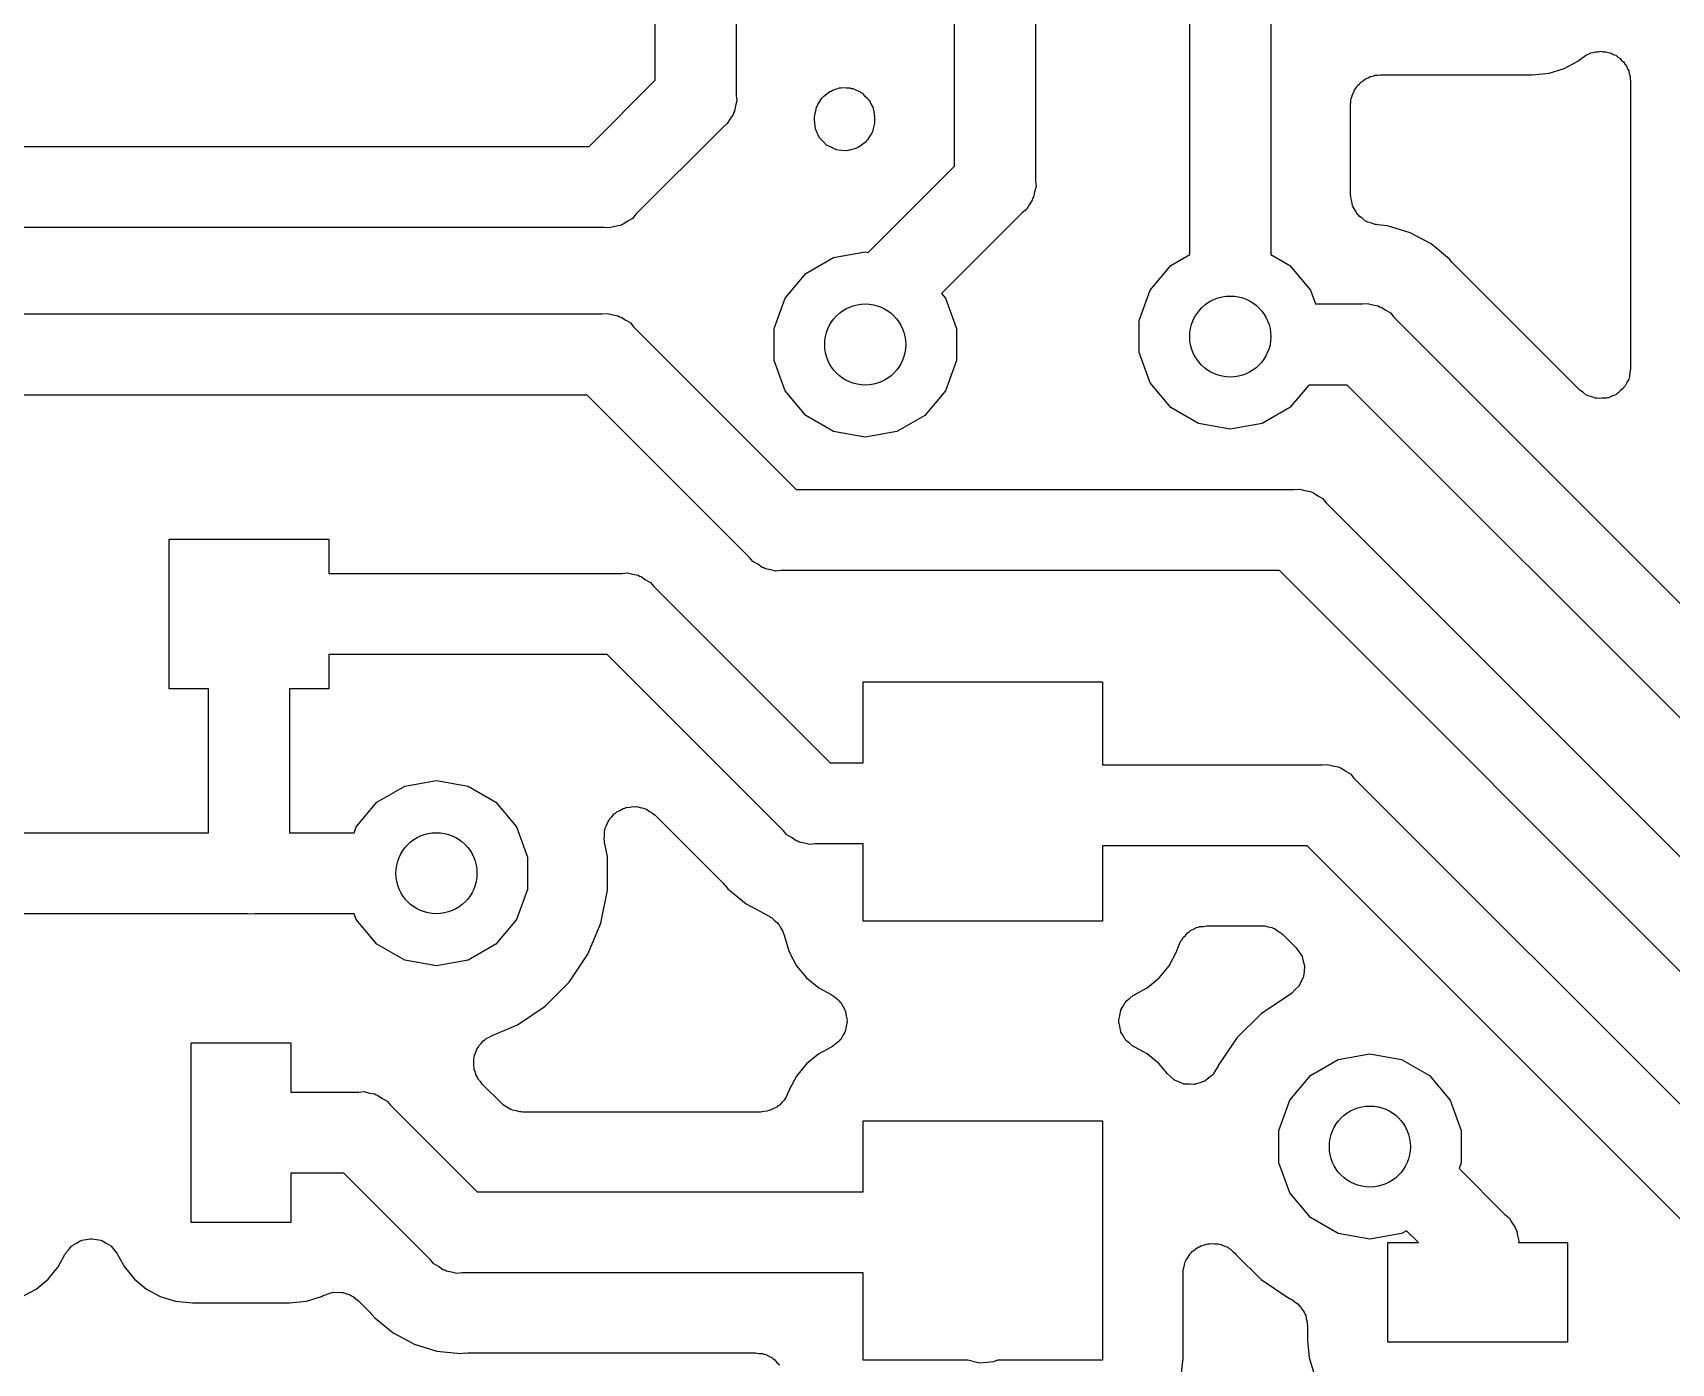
# Model space of a CAD drawing. Extents: x 91 to 190.2, y -113.9 to -59.9.
# Drawn here: x 148.72 to 156.93, y -92.38 to -85.71 of the extents above; entities that cross this region are included whole.
import ezdxf

# ---------------------------------------------------------------- set-up
doc = ezdxf.new("R2010")
doc.units = 0
doc.header["$MEASUREMENT"] = 0
doc.layers.add('BLACK', color=7, linetype='CONTINUOUS')

msp = doc.modelspace()

# ---------------------------------------------------------------- linework, layer by layer
at = {"layer": 'BLACK', "linetype": 'CONTINUOUS'}
for p, q in [((154.517, -86.8194), (154.517, -85.0267)), ((154.923, -85.3632), (154.923, -86.8194)), ((151.837, -85.9458), (151.837, -85.59)), ((152.243, -85.59), (152.243, -86.0211)), ((153.337, -86.3758), (153.337, -85.59)), ((153.743, -85.59), (153.743, -86.4511)), ((156.463, -85.8492), (156.482, -85.8341)), ((156.482, -85.8341), (156.492, -85.8281)), ((156.492, -85.8281), (156.502, -85.8202)), ((156.502, -85.8202), (156.515, -85.8154)), ((156.515, -85.8154), (156.527, -85.8086)), ((156.527, -85.8086), (156.539, -85.8066)), ((156.539, -85.8066), (156.551, -85.8024)), ((156.551, -85.8024), (156.565, -85.8024)), ((156.565, -85.8024), (156.578, -85.8001)), ((156.578, -85.8001), (156.591, -85.8024)), ((156.591, -85.8024), (156.603, -85.8024)), ((156.603, -85.8024), (156.616, -85.8071)), ((156.616, -85.8071), (156.63, -85.8097)), ((156.63, -85.8097), (156.64, -85.816)), ((156.64, -85.816), (156.652, -85.8202)), ((156.652, -85.8202), (156.662, -85.8292)), ((156.662, -85.8292), (156.674, -85.8363)), ((156.674, -85.8363), (156.682, -85.8458)), ((155.46, -85.9199), (155.473, -85.9177)), ((155.473, -85.9177), (156.233, -85.9177)), ((156.233, -85.9177), (156.318, -85.9092)), ((156.318, -85.9092), (156.394, -85.8863)), ((156.394, -85.8863), (156.463, -85.8492)), ((156.682, -85.8458), (156.692, -85.8537)), ((156.692, -85.8537), (156.699, -85.8658)), ((156.699, -85.8658), (156.708, -85.8765)), ((156.708, -85.8765), (156.712, -85.8881)), ((156.712, -85.8881), (156.718, -85.8988)), ((156.718, -85.8988), (156.72, -85.9125)), ((156.72, -85.9125), (156.725, -85.9257)), ((151.506, -86.2768), (151.837, -85.9458)), ((152.712, -86.0021), (152.719, -85.9995)), ((152.719, -85.9995), (152.725, -85.9953)), ((152.725, -85.9953), (152.743, -85.9907)), ((152.743, -85.9907), (152.761, -85.9842)), ((152.761, -85.9842), (152.768, -85.9842)), ((152.768, -85.9842), (152.775, -85.9824)), ((152.775, -85.9824), (152.794, -85.9842)), ((152.794, -85.9842), (152.813, -85.9842)), ((152.813, -85.9842), (152.82, -85.9868)), ((152.82, -85.9868), (152.827, -85.9875)), ((152.827, -85.9875), (152.844, -85.9956)), ((152.844, -85.9956), (152.862, -86.0021)), ((155.339, -86.005), (155.343, -85.9927)), ((155.343, -85.9927), (155.352, -85.9826)), ((155.352, -85.9826), (155.358, -85.9712)), ((155.358, -85.9712), (155.368, -85.9628)), ((155.368, -85.9628), (155.377, -85.9528)), ((155.377, -85.9528), (155.388, -85.9462)), ((155.388, -85.9462), (155.398, -85.9378)), ((155.398, -85.9378), (155.411, -85.9333)), ((155.411, -85.9333), (155.422, -85.9267)), ((155.422, -85.9267), (155.435, -85.9244)), ((155.435, -85.9244), (155.447, -85.9199)), ((155.447, -85.9199), (155.46, -85.9199)), ((156.725, -85.9257), (156.725, -85.938)), ((156.725, -85.938), (156.727, -85.9501)), ((156.727, -85.9501), (156.727, -87.3916)), ((152.239, -86.074), (152.234, -86.1006)), ((152.246, -86.048), (152.239, -86.074)), ((152.243, -86.0211), (152.246, -86.048)), ((152.643, -86.0992), (152.646, -86.0807)), ((152.646, -86.0807), (152.65, -86.0742)), ((152.65, -86.0742), (152.652, -86.0671)), ((152.652, -86.0671), (152.662, -86.0518)), ((152.662, -86.0518), (152.672, -86.0356)), ((152.672, -86.0356), (152.678, -86.0308)), ((152.678, -86.0308), (152.682, -86.0248)), ((152.682, -86.0248), (152.697, -86.0141)), ((152.697, -86.0141), (152.712, -86.0021)), ((152.862, -86.0021), (152.867, -86.0068)), ((152.867, -86.0068), (152.874, -86.01)), ((152.874, -86.01), (152.887, -86.0235)), ((152.887, -86.0235), (152.902, -86.0356)), ((152.902, -86.0356), (152.905, -86.042)), ((152.905, -86.042), (152.911, -86.0473)), ((152.911, -86.0473), (152.918, -86.0644)), ((152.918, -86.0644), (152.928, -86.0807)), ((152.928, -86.0807), (152.929, -86.088)), ((155.323, -86.0677), (155.325, -86.0547)), ((155.323, -86.5214), (155.323, -86.0677)), ((155.325, -86.0416), (155.33, -86.0293)), ((155.325, -86.0547), (155.325, -86.0416)), ((155.33, -86.0293), (155.332, -86.0164)), ((155.332, -86.0164), (155.339, -86.005)), ((152.198, -86.1626), (152.177, -86.1799)), ((152.212, -86.1393), (152.198, -86.1626)), ((152.227, -86.1172), (152.212, -86.1393)), ((152.229, -86.1084), (152.227, -86.1172)), ((152.234, -86.1006), (152.229, -86.1084)), ((152.636, -86.1351), (152.638, -86.1173)), ((152.636, -86.1359), (152.636, -86.1351)), ((152.636, -86.1367), (152.636, -86.1359)), ((152.638, -86.1618), (152.636, -86.1367)), ((152.638, -86.1173), (152.643, -86.0992)), ((152.64, -86.187), (152.638, -86.1618)), ((152.929, -86.088), (152.932, -86.0947)), ((152.936, -86.1611), (152.931, -86.18)), ((152.932, -86.0947), (152.934, -86.1135)), ((152.934, -86.1135), (152.937, -86.132)), ((152.937, -86.148), (152.936, -86.1545)), ((152.936, -86.1545), (152.936, -86.1611)), ((152.937, -86.132), (152.937, -86.148)), ((152.177, -86.1799), (151.74, -86.6174)), ((152.64, -86.1878), (152.64, -86.187)), ((152.64, -86.1886), (152.64, -86.1878)), ((152.651, -86.2115), (152.64, -86.1886)), ((152.661, -86.2345), (152.651, -86.2115)), ((152.662, -86.2351), (152.661, -86.2345)), ((152.662, -86.2358), (152.662, -86.2351)), ((152.68, -86.2537), (152.662, -86.2358)), ((152.902, -86.2444), (152.897, -86.2487)), ((152.912, -86.2275), (152.902, -86.2444)), ((152.923, -86.2114), (152.912, -86.2275)), ((152.924, -86.205), (152.923, -86.2114)), ((152.928, -86.1993), (152.924, -86.205)), ((152.931, -86.18), (152.928, -86.1993)), ((146.759, -86.2768), (151.506, -86.2768)), ((152.698, -86.2717), (152.68, -86.2537)), ((152.698, -86.2721), (152.698, -86.2717)), ((152.699, -86.2726), (152.698, -86.2721)), ((152.722, -86.2833), (152.699, -86.2726)), ((152.745, -86.2942), (152.722, -86.2833)), ((152.745, -86.2943), (152.745, -86.2942)), ((152.746, -86.2947), (152.745, -86.2943)), ((152.771, -86.2969), (152.746, -86.2947)), ((152.796, -86.2993), (152.771, -86.2969)), ((152.797, -86.2991), (152.796, -86.2993)), ((152.798, -86.2992), (152.797, -86.2991)), ((152.811, -86.2957), (152.798, -86.2992)), ((152.813, -86.2957), (152.811, -86.2957)), ((152.818, -86.2939), (152.813, -86.2957)), ((152.822, -86.2927), (152.818, -86.2939)), ((152.847, -86.2864), (152.822, -86.2927)), ((152.848, -86.2859), (152.847, -86.2864)), ((152.857, -86.2796), (152.848, -86.2857)), ((152.848, -86.2857), (152.848, -86.2859)), ((152.862, -86.2779), (152.857, -86.2796)), ((152.873, -86.2688), (152.862, -86.2779)), ((152.89, -86.257), (152.873, -86.2688)), ((152.891, -86.2558), (152.89, -86.2563)), ((152.89, -86.2563), (152.89, -86.257)), ((152.893, -86.2541), (152.891, -86.2558)), ((152.897, -86.2487), (152.893, -86.2541)), ((152.904, -86.8083), (153.337, -86.3758)), ((153.746, -86.478), (153.739, -86.504)), ((153.743, -86.4511), (153.746, -86.478)), ((153.712, -86.5693), (153.698, -86.5926)), ((153.727, -86.5472), (153.712, -86.5693)), ((153.729, -86.5384), (153.727, -86.5472)), ((153.734, -86.5306), (153.729, -86.5384)), ((153.739, -86.504), (153.734, -86.5306)), ((155.324, -86.527), (155.323, -86.5214)), ((155.324, -86.5328), (155.324, -86.527)), ((155.329, -86.5526), (155.324, -86.5328)), ((155.332, -86.5727), (155.329, -86.5526)), ((155.335, -86.5777), (155.332, -86.5727)), ((151.699, -86.6515), (151.677, -86.667)), ((151.723, -86.6381), (151.699, -86.6515)), ((151.74, -86.6174), (151.723, -86.6381)), ((153.677, -86.61), (153.273, -87.0147)), ((153.698, -86.5926), (153.677, -86.61)), ((155.337, -86.5833), (155.335, -86.5777)), ((155.348, -86.6001), (155.337, -86.5833)), ((155.358, -86.6178), (155.348, -86.6001)), ((155.363, -86.6215), (155.358, -86.6178)), ((155.366, -86.6263), (155.363, -86.6215)), ((155.383, -86.6381), (155.366, -86.6263)), ((155.398, -86.6513), (155.383, -86.6381)), ((155.404, -86.6532), (155.398, -86.6513)), ((155.408, -86.6566), (155.404, -86.6532)), ((155.428, -86.6621), (155.408, -86.6566)), ((151.581, -86.6832), (146.834, -86.6832)), ((151.608, -86.6855), (151.581, -86.6832)), ((151.634, -86.6786), (151.608, -86.6855)), ((151.661, -86.6739), (151.634, -86.6786)), ((151.668, -86.6694), (151.661, -86.6739)), ((151.677, -86.667), (151.668, -86.6694)), ((155.447, -86.6691), (155.428, -86.6621)), ((155.453, -86.6691), (155.447, -86.6691)), ((155.458, -86.6706), (155.453, -86.6691)), ((155.508, -86.6755), (155.458, -86.6706)), ((155.622, -86.71), (155.508, -86.6755)), ((155.727, -86.766), (155.622, -86.71)), ((152.731, -86.8337), (152.89, -86.8057)), ((152.89, -86.8057), (152.904, -86.8083)), ((154.422, -86.8744), (154.517, -86.8194)), ((154.923, -86.8194), (155.018, -86.8744)), ((155.819, -86.8414), (155.727, -86.766)), ((152.592, -86.9144), (152.731, -86.8337)), ((154.318, -86.9979), (154.422, -86.8744)), ((155.018, -86.8744), (155.122, -86.9979)), ((155.833, -86.8587), (155.819, -86.8414)), ((155.838, -86.8636), (155.833, -86.8587)), ((155.843, -86.8696), (155.838, -86.8636)), ((156.471, -87.4977), (155.843, -86.8696)), ((152.488, -87.0379), (152.592, -86.9144)), ((152.433, -87.1894), (152.488, -87.0379)), ((153.273, -87.0147), (153.292, -87.0379)), ((153.292, -87.0379), (153.347, -87.1894)), ((154.263, -87.1494), (154.318, -86.9979)), ((155.122, -86.9979), (155.147, -87.0668)), ((155.147, -87.0668), (155.381, -87.0668)), ((155.381, -87.0668), (155.408, -87.0645)), ((155.408, -87.0645), (155.434, -87.0714)), ((147.079, -87.1168), (151.571, -87.1168)), ((151.571, -87.1168), (151.598, -87.1145)), ((151.598, -87.1145), (151.624, -87.1214)), ((151.624, -87.1214), (151.651, -87.1261)), ((151.651, -87.1261), (151.658, -87.1306)), ((151.658, -87.1306), (151.667, -87.133)), ((151.667, -87.133), (151.689, -87.1485)), ((151.689, -87.1485), (151.713, -87.1619)), ((154.263, -87.3106), (154.263, -87.1494)), ((155.434, -87.0714), (155.461, -87.0761)), ((155.461, -87.0761), (155.468, -87.0806)), ((155.468, -87.0806), (155.477, -87.083)), ((155.477, -87.083), (155.499, -87.0985)), ((155.499, -87.0985), (155.523, -87.1119)), ((155.523, -87.1119), (155.54, -87.1326)), ((155.54, -87.1326), (159.639, -91.2318)), ((151.713, -87.1619), (151.73, -87.1826)), ((151.73, -87.1826), (152.544, -87.9968)), ((152.433, -87.3506), (152.433, -87.1894)), ((153.347, -87.1894), (153.347, -87.3506)), ((154.318, -87.4621), (154.263, -87.3106)), ((152.488, -87.5021), (152.433, -87.3506)), ((153.347, -87.3506), (153.292, -87.5021)), ((156.727, -87.3916), (156.723, -87.4109)), ((154.422, -87.5856), (154.318, -87.4621)), ((155.113, -87.4732), (155.018, -87.5856)), ((155.306, -87.4732), (155.113, -87.4732)), ((159.405, -91.5724), (155.306, -87.4732)), ((156.7, -87.4777), (156.695, -87.4823)), ((156.708, -87.4599), (156.7, -87.4777)), ((156.718, -87.4429), (156.708, -87.4599)), ((156.719, -87.4364), (156.718, -87.4429)), ((156.722, -87.4304), (156.719, -87.4364)), ((156.723, -87.4109), (156.722, -87.4304)), ((151.496, -87.5232), (147.154, -87.5232)), ((152.31, -88.3374), (151.496, -87.5232)), ((152.592, -87.6256), (152.488, -87.5021)), ((153.292, -87.5021), (153.188, -87.6256)), ((156.487, -87.5089), (156.471, -87.4977)), ((156.502, -87.5215), (156.487, -87.5089)), ((156.508, -87.5238), (156.502, -87.5215)), ((156.513, -87.5276), (156.508, -87.5238)), ((156.532, -87.5326), (156.513, -87.5276)), ((156.551, -87.5393), (156.532, -87.5326)), ((156.557, -87.5393), (156.551, -87.5393)), ((156.564, -87.541), (156.557, -87.5393)), ((156.583, -87.5393), (156.564, -87.541)), ((156.603, -87.5393), (156.583, -87.5393)), ((156.609, -87.5371), (156.603, -87.5393)), ((156.616, -87.5365), (156.609, -87.5371)), ((156.633, -87.5282), (156.616, -87.5365)), ((156.652, -87.5215), (156.633, -87.5282)), ((156.657, -87.5173), (156.652, -87.5215)), ((156.663, -87.5145), (156.657, -87.5173)), ((156.677, -87.5006), (156.663, -87.5145)), ((156.692, -87.488), (156.677, -87.5006)), ((156.695, -87.4823), (156.692, -87.488)), ((152.731, -87.7063), (152.592, -87.6256)), ((153.188, -87.6256), (153.049, -87.7063)), ((154.561, -87.6663), (154.422, -87.5856)), ((155.018, -87.5856), (154.879, -87.6663)), ((152.89, -87.7343), (152.731, -87.7063)), ((153.049, -87.7063), (152.89, -87.7343)), ((154.72, -87.6943), (154.561, -87.6663)), ((154.879, -87.6663), (154.72, -87.6943)), ((152.544, -87.9968), (155.041, -87.9968)), ((155.041, -87.9968), (155.068, -87.9945)), ((155.068, -87.9945), (155.094, -88.0014)), ((155.094, -88.0014), (155.121, -88.0061)), ((155.121, -88.0061), (155.128, -88.0106)), ((155.128, -88.0106), (155.137, -88.013)), ((155.137, -88.013), (155.159, -88.0285)), ((155.159, -88.0285), (155.183, -88.0419)), ((155.183, -88.0419), (155.2, -88.0626)), ((155.2, -88.0626), (159.285, -92.1474)), ((149.4, -88.995), (149.4, -88.245)), ((149.4, -88.245), (150.2, -88.245)), ((150.2, -88.245), (150.2, -88.4168)), ((152.327, -88.3581), (152.31, -88.3374)), ((152.351, -88.3715), (152.327, -88.3581)), ((152.373, -88.387), (152.351, -88.3715)), ((150.2, -88.4168), (151.671, -88.4168)), ((151.671, -88.4168), (151.698, -88.4145)), ((151.698, -88.4145), (151.724, -88.4214)), ((151.724, -88.4214), (151.751, -88.4261)), ((151.751, -88.4261), (151.758, -88.4306)), ((151.758, -88.4306), (151.767, -88.433)), ((151.767, -88.433), (151.789, -88.4485)), ((151.789, -88.4485), (151.813, -88.4619)), ((151.813, -88.4619), (151.83, -88.4826)), ((152.382, -88.3894), (152.373, -88.387)), ((152.389, -88.3939), (152.382, -88.3894)), ((152.416, -88.3986), (152.389, -88.3939)), ((152.442, -88.4055), (152.416, -88.3986)), ((152.469, -88.4032), (152.442, -88.4055)), ((154.966, -88.4032), (152.469, -88.4032)), ((159.051, -92.488), (154.966, -88.4032)), ((151.83, -88.4826), (152.714, -89.3668)), ((151.596, -88.8232), (150.2, -88.8232)), ((150.2, -88.8232), (150.2, -88.995)), ((152.48, -89.7074), (151.596, -88.8232)), ((149.597, -88.995), (149.4, -88.995)), ((149.597, -89.7168), (149.597, -88.995)), ((150.2, -88.995), (150.003, -88.995)), ((150.003, -88.995), (150.003, -89.7168)), ((152.88, -89.3668), (152.88, -88.96)), ((152.88, -88.96), (154.08, -88.96)), ((154.08, -88.96), (154.08, -89.3768)), ((152.714, -89.3668), (152.88, -89.3668)), ((154.08, -89.3768), (155.181, -89.3768)), ((155.181, -89.3768), (155.208, -89.3745)), ((155.208, -89.3745), (155.234, -89.3814)), ((155.234, -89.3814), (155.261, -89.3861)), ((155.261, -89.3861), (155.268, -89.3906)), ((155.268, -89.3906), (155.277, -89.393)), ((155.277, -89.393), (155.299, -89.4085)), ((155.299, -89.4085), (155.323, -89.4219)), ((155.323, -89.4219), (155.34, -89.4426)), ((155.34, -89.4426), (157.607, -91.71)), ((150.442, -89.5644), (150.581, -89.4837)), ((150.581, -89.4837), (150.74, -89.4557)), ((150.74, -89.4557), (150.899, -89.4837)), ((150.899, -89.4837), (151.038, -89.5644)), ((150.338, -89.6879), (150.442, -89.5644)), ((151.038, -89.5644), (151.142, -89.6879)), ((151.638, -89.6183), (151.644, -89.6125)), ((151.644, -89.6125), (151.66, -89.6049)), ((151.66, -89.6049), (151.676, -89.5956)), ((151.676, -89.5956), (151.684, -89.594)), ((151.684, -89.594), (151.691, -89.5905)), ((151.691, -89.5905), (151.709, -89.5889)), ((151.709, -89.5889), (151.727, -89.5854)), ((151.727, -89.5854), (151.735, -89.5867)), ((151.735, -89.5867), (151.743, -89.586)), ((151.743, -89.586), (151.761, -89.5906)), ((151.761, -89.5906), (151.778, -89.5934)), ((151.778, -89.5934), (151.786, -89.5973)), ((151.786, -89.5973), (151.794, -89.5995)), ((151.794, -89.5995), (151.808, -89.6098)), ((151.808, -89.6098), (151.824, -89.6184)), ((150.327, -89.7168), (150.338, -89.6879)), ((151.142, -89.6879), (151.197, -89.8394)), ((151.585, -89.6966), (151.593, -89.6803)), ((151.585, -89.7048), (151.585, -89.6966)), ((151.593, -89.6803), (151.599, -89.6632)), ((151.599, -89.6632), (151.604, -89.6568)), ((151.604, -89.6568), (151.607, -89.6494)), ((151.607, -89.6494), (151.62, -89.6366)), ((151.62, -89.6366), (151.631, -89.6226)), ((151.631, -89.6226), (151.638, -89.6183)), ((151.824, -89.6184), (151.83, -89.6246)), ((151.83, -89.6246), (151.836, -89.6293)), ((151.836, -89.6293), (152.177, -89.9704)), ((147.199, -89.7168), (149.597, -89.7168)), ((150.003, -89.7168), (150.327, -89.7168)), ((151.581, -89.7485), (151.582, -89.7306)), ((151.583, -89.7564), (151.581, -89.7485)), ((151.582, -89.7126), (151.585, -89.7048)), ((151.582, -89.7306), (151.582, -89.7126)), ((151.583, -89.7647), (151.583, -89.7564)), ((151.597, -89.8356), (151.583, -89.7647)), ((152.497, -89.7281), (152.48, -89.7074)), ((152.521, -89.7415), (152.497, -89.7281)), ((152.543, -89.757), (152.521, -89.7415)), ((152.552, -89.7594), (152.543, -89.757)), ((152.559, -89.7639), (152.552, -89.7594)), ((152.586, -89.7686), (152.559, -89.7639)), ((152.612, -89.7755), (152.586, -89.7686)), ((152.639, -89.7732), (152.612, -89.7755)), ((152.88, -89.7732), (152.639, -89.7732)), ((152.88, -90.16), (152.88, -89.7732)), ((151.197, -89.8394), (151.197, -90.0006)), ((151.597, -90.0044), (151.597, -89.8356)), ((155.106, -89.7832), (154.08, -89.7832)), ((154.08, -89.7832), (154.08, -90.16)), ((157.267, -91.9442), (155.106, -89.7832)), ((151.197, -90.0006), (151.142, -90.1521)), ((151.564, -90.17), (151.597, -90.0044)), ((152.177, -89.9704), (152.182, -89.9764)), ((152.182, -89.9764), (152.187, -89.9813)), ((152.187, -89.9813), (152.201, -89.9986)), ((152.201, -89.9986), (152.293, -90.074)), ((152.293, -90.074), (152.408, -90.1353)), ((149.793, -90.1232), (147.274, -90.1232)), ((149.802, -90.1255), (149.793, -90.1232)), ((149.829, -90.1232), (149.802, -90.1255)), ((150.327, -90.1232), (149.829, -90.1232)), ((150.338, -90.1521), (150.327, -90.1232)), ((150.442, -90.2756), (150.338, -90.1521)), ((151.142, -90.1521), (151.038, -90.2756)), ((151.5, -90.326), (151.564, -90.17)), ((152.408, -90.1353), (152.408, -90.1353)), ((152.408, -90.1353), (152.409, -90.1356)), ((152.409, -90.1356), (152.414, -90.1397)), ((152.414, -90.1397), (152.42, -90.1423)), ((152.42, -90.1423), (152.434, -90.1557)), ((152.434, -90.1557), (152.45, -90.1678)), ((152.45, -90.1678), (152.453, -90.1734)), ((152.453, -90.1734), (152.458, -90.178)), ((152.458, -90.178), (152.467, -90.1954)), ((154.08, -90.16), (152.88, -90.16)), ((154.56, -90.1907), (154.568, -90.1871)), ((154.568, -90.1871), (154.585, -90.1862)), ((154.585, -90.1862), (154.602, -90.1832)), ((154.602, -90.1832), (154.878, -90.1832)), ((154.878, -90.1832), (154.885, -90.1843)), ((154.885, -90.1843), (154.891, -90.1838)), ((154.891, -90.1838), (154.91, -90.1888)), ((154.91, -90.1888), (154.929, -90.1922)), ((152.467, -90.1954), (152.477, -90.212)), ((152.477, -90.212), (152.479, -90.2185)), ((152.479, -90.2185), (152.482, -90.2244)), ((152.482, -90.2244), (152.509, -90.3138)), ((154.466, -90.2743), (154.472, -90.2582)), ((154.472, -90.2582), (154.478, -90.2513)), ((154.478, -90.2513), (154.482, -90.2432)), ((154.482, -90.2432), (154.495, -90.2314)), ((154.495, -90.2314), (154.506, -90.2183)), ((154.506, -90.2183), (154.514, -90.2138)), ((154.514, -90.2138), (154.52, -90.2076)), ((154.52, -90.2076), (154.536, -90.2008)), ((154.536, -90.2008), (154.551, -90.1922)), ((154.551, -90.1922), (154.56, -90.1907)), ((154.929, -90.1922), (154.935, -90.1955)), ((154.935, -90.1955), (154.941, -90.1973)), ((154.941, -90.1973), (154.957, -90.2085)), ((154.957, -90.2085), (154.974, -90.2183)), ((154.974, -90.2183), (154.979, -90.2233)), ((154.979, -90.2233), (154.984, -90.2271)), ((154.984, -90.2271), (155.049, -90.2916)), ((150.581, -90.3563), (150.442, -90.2756)), ((151.038, -90.2756), (150.899, -90.3563)), ((151.406, -90.4664), (151.5, -90.326)), ((152.509, -90.3138), (152.546, -90.3833)), ((154.414, -90.3833), (154.451, -90.3138)), ((154.451, -90.3138), (154.459, -90.2897)), ((154.459, -90.2897), (154.466, -90.2743)), ((155.049, -90.2916), (155.05, -90.293)), ((155.05, -90.293), (155.051, -90.294)), ((155.051, -90.294), (155.064, -90.3143)), ((155.064, -90.3143), (155.078, -90.3343)), ((155.078, -90.3343), (155.079, -90.3359)), ((155.079, -90.3359), (155.08, -90.3373)), ((155.08, -90.3373), (155.086, -90.361)), ((150.74, -90.3843), (150.581, -90.3563)), ((150.899, -90.3563), (150.74, -90.3843)), ((152.546, -90.3833), (152.596, -90.4442)), ((154.364, -90.4442), (154.414, -90.3833)), ((155.086, -90.361), (155.092, -90.3846)), ((155.09, -90.4122), (155.087, -90.4365)), ((155.092, -90.3879), (155.09, -90.4122)), ((155.092, -90.3846), (155.092, -90.3863)), ((155.092, -90.3863), (155.092, -90.3879)), ((151.286, -90.5858), (151.406, -90.4664)), ((152.596, -90.4442), (152.657, -90.4942)), ((152.657, -90.4942), (152.719, -90.5277)), ((154.241, -90.5277), (154.303, -90.4942)), ((154.303, -90.4942), (154.364, -90.4442)), ((155.046, -90.5033), (155.029, -90.5206)), ((155.063, -90.4864), (155.046, -90.5033)), ((155.064, -90.4849), (155.063, -90.4864)), ((155.065, -90.4837), (155.064, -90.4849)), ((155.076, -90.4616), (155.065, -90.4837)), ((155.087, -90.4397), (155.076, -90.4616)), ((155.087, -90.4365), (155.087, -90.438)), ((155.087, -90.438), (155.087, -90.4397)), ((151.146, -90.6796), (151.286, -90.5858)), ((152.719, -90.5277), (152.723, -90.5308)), ((152.723, -90.5308), (152.728, -90.5326)), ((152.728, -90.5326), (152.744, -90.5468)), ((152.744, -90.5468), (152.76, -90.5599)), ((152.76, -90.5599), (152.763, -90.5641)), ((152.763, -90.5641), (152.767, -90.5674)), ((152.767, -90.5674), (152.777, -90.5861)), ((152.777, -90.5861), (152.788, -90.6041)), ((154.172, -90.6041), (154.183, -90.5861)), ((154.183, -90.5861), (154.193, -90.5674)), ((154.193, -90.5674), (154.197, -90.5641)), ((154.197, -90.5641), (154.2, -90.5599)), ((154.2, -90.5599), (154.216, -90.5468)), ((154.216, -90.5468), (154.232, -90.5326)), ((154.232, -90.5326), (154.237, -90.5308)), ((154.237, -90.5308), (154.241, -90.5277)), ((155.026, -90.5224), (154.874, -90.6242)), ((155.027, -90.5213), (155.026, -90.5224)), ((155.029, -90.5206), (155.027, -90.5213)), ((151.019, -90.7324), (151.146, -90.6796)), ((152.788, -90.6041), (152.789, -90.609)), ((152.789, -90.609), (152.791, -90.6133)), ((152.791, -90.6133), (152.794, -90.6343)), ((152.794, -90.6343), (152.799, -90.6551)), ((152.799, -90.6649), (152.794, -90.6857)), ((152.799, -90.6551), (152.798, -90.66)), ((152.798, -90.66), (152.799, -90.6649)), ((154.161, -90.6551), (154.166, -90.6343)), ((154.162, -90.66), (154.161, -90.6551)), ((154.161, -90.6649), (154.162, -90.66)), ((154.166, -90.6857), (154.161, -90.6649)), ((154.166, -90.6343), (154.169, -90.6133)), ((154.169, -90.6133), (154.171, -90.609)), ((154.171, -90.609), (154.172, -90.6041)), ((154.874, -90.6242), (154.754, -90.7436)), ((150.965, -90.7733), (150.975, -90.7604)), ((150.975, -90.7604), (150.983, -90.7551)), ((150.983, -90.7551), (150.99, -90.7481)), ((150.99, -90.7481), (151.005, -90.7412)), ((151.005, -90.7412), (151.019, -90.7324)), ((152.76, -90.7601), (152.744, -90.7732)), ((152.763, -90.7559), (152.76, -90.7601)), ((152.767, -90.7526), (152.763, -90.7559)), ((152.777, -90.7339), (152.767, -90.7526)), ((152.788, -90.7159), (152.777, -90.7339)), ((152.789, -90.711), (152.788, -90.7159)), ((152.791, -90.7067), (152.789, -90.711)), ((152.794, -90.6857), (152.791, -90.7067)), ((154.169, -90.7067), (154.166, -90.6857)), ((154.171, -90.711), (154.169, -90.7067)), ((154.172, -90.7159), (154.171, -90.711)), ((154.183, -90.7339), (154.172, -90.7159)), ((154.193, -90.7526), (154.183, -90.7339)), ((154.197, -90.7559), (154.193, -90.7526)), ((154.2, -90.7601), (154.197, -90.7559)), ((154.216, -90.7732), (154.2, -90.7601)), ((154.754, -90.7436), (154.66, -90.884)), ((149.51, -91.67), (149.51, -90.77)), ((149.51, -90.77), (150.01, -90.77)), ((150.01, -90.77), (150.01, -91.0168)), ((150.927, -90.8514), (150.93, -90.842)), ((150.93, -90.842), (150.931, -90.8321)), ((150.931, -90.8321), (150.938, -90.8173)), ((150.938, -90.8173), (150.943, -90.8017)), ((150.943, -90.8017), (150.949, -90.7939)), ((150.949, -90.7939), (150.953, -90.7849)), ((150.953, -90.7849), (150.965, -90.7733)), ((152.657, -90.8258), (152.596, -90.8758)), ((152.719, -90.7923), (152.657, -90.8258)), ((152.723, -90.7892), (152.719, -90.7923)), ((152.728, -90.7874), (152.723, -90.7892)), ((152.744, -90.7732), (152.728, -90.7874)), ((154.232, -90.7874), (154.216, -90.7732)), ((154.237, -90.7892), (154.232, -90.7874)), ((154.241, -90.7923), (154.237, -90.7892)), ((154.303, -90.8258), (154.241, -90.7923)), ((154.364, -90.8758), (154.303, -90.8258)), ((155.261, -90.8537), (155.42, -90.8257)), ((155.42, -90.8257), (155.579, -90.8537)), ((150.928, -90.8677), (150.927, -90.8514)), ((150.927, -90.884), (150.928, -90.8677)), ((150.929, -90.8936), (150.927, -90.884)), ((150.93, -90.9034), (150.929, -90.8936)), ((150.936, -90.9185), (150.93, -90.9034)), ((150.94, -90.9343), (150.936, -90.9185)), ((152.596, -90.8758), (152.546, -90.9367)), ((154.405, -90.9249), (154.364, -90.8758)), ((154.422, -90.9403), (154.405, -90.9249)), ((154.634, -90.9274), (154.632, -90.929)), ((154.646, -90.9071), (154.634, -90.9274)), ((154.659, -90.8871), (154.646, -90.9071)), ((154.66, -90.884), (154.659, -90.8871)), ((155.122, -90.9344), (155.261, -90.8537)), ((155.579, -90.8537), (155.718, -90.9344)), ((150.946, -90.9424), (150.94, -90.9343)), ((150.95, -90.9515), (150.946, -90.9424)), ((150.961, -90.9636), (150.95, -90.9515)), ((150.97, -90.977), (150.961, -90.9636)), ((151.066, -91.0729), (150.97, -90.977)), ((152.507, -91.0103), (152.5, -91.0257)), ((152.509, -91.0062), (152.507, -91.0103)), ((152.546, -90.9367), (152.509, -91.0062)), ((154.44, -90.9562), (154.422, -90.9403)), ((154.442, -90.9572), (154.44, -90.9562)), ((154.444, -90.9588), (154.442, -90.9572)), ((154.466, -90.9671), (154.444, -90.9588)), ((154.488, -90.9762), (154.466, -90.9671)), ((154.49, -90.9763), (154.488, -90.9762)), ((154.493, -90.9772), (154.49, -90.9763)), ((154.516, -90.9774), (154.493, -90.9772)), ((154.54, -90.9785), (154.516, -90.9774)), ((154.542, -90.9777), (154.54, -90.9785)), ((154.545, -90.9777), (154.542, -90.9777)), ((154.567, -90.9699), (154.545, -90.9777)), ((154.59, -90.9628), (154.567, -90.9699)), ((154.592, -90.9613), (154.59, -90.9628)), ((154.594, -90.9604), (154.592, -90.9613)), ((154.612, -90.9455), (154.594, -90.9604)), ((154.631, -90.9311), (154.612, -90.9455)), ((154.632, -90.929), (154.631, -90.9311)), ((155.018, -91.0579), (155.122, -90.9344)), ((155.718, -90.9344), (155.822, -91.0579)), ((150.01, -91.0168), (150.351, -91.0168)), ((150.351, -91.0168), (150.378, -91.0145)), ((150.378, -91.0145), (150.404, -91.0214)), ((150.404, -91.0214), (150.431, -91.0261)), ((150.431, -91.0261), (150.438, -91.0306)), ((150.438, -91.0306), (150.447, -91.033)), ((150.447, -91.033), (150.469, -91.0485)), ((150.469, -91.0485), (150.493, -91.0619)), ((150.493, -91.0619), (150.51, -91.0826)), ((150.51, -91.0826), (150.944, -91.5168)), ((151.071, -91.0767), (151.066, -91.0729)), ((151.076, -91.0817), (151.071, -91.0767)), ((151.093, -91.0915), (151.076, -91.0817)), ((151.109, -91.1027), (151.093, -91.0915)), ((152.446, -91.0924), (152.43, -91.0992)), ((152.452, -91.0862), (152.446, -91.0924)), ((152.46, -91.0817), (152.452, -91.0862)), ((152.471, -91.0686), (152.46, -91.0817)), ((152.484, -91.0568), (152.471, -91.0686)), ((152.488, -91.0487), (152.484, -91.0568)), ((152.494, -91.0418), (152.488, -91.0487)), ((152.5, -91.0257), (152.494, -91.0418)), ((154.963, -91.2094), (155.018, -91.0579)), ((155.822, -91.0579), (155.877, -91.2094)), ((151.115, -91.1045), (151.109, -91.1027)), ((151.121, -91.1078), (151.115, -91.1045)), ((151.14, -91.1112), (151.121, -91.1078)), ((151.159, -91.1162), (151.14, -91.1112)), ((151.165, -91.1157), (151.159, -91.1162)), ((151.172, -91.1168), (151.165, -91.1157)), ((152.364, -91.1168), (151.172, -91.1168)), ((152.381, -91.1138), (152.364, -91.1168)), ((152.398, -91.1129), (152.381, -91.1138)), ((152.406, -91.1093), (152.398, -91.1129)), ((152.415, -91.1078), (152.406, -91.1093)), ((152.43, -91.0992), (152.415, -91.1078)), ((152.88, -91.5168), (152.88, -91.16)), ((152.88, -91.16), (154.08, -91.16)), ((154.08, -91.16), (154.08, -92.36)), ((154.963, -91.3706), (154.963, -91.2094)), ((155.877, -91.2094), (155.877, -91.3706)), ((155.018, -91.5221), (154.963, -91.3706)), ((155.877, -91.3706), (155.867, -91.3994)), ((155.867, -91.3994), (156.097, -91.63)), ((150.276, -91.4232), (150.01, -91.4232)), ((150.01, -91.4232), (150.01, -91.67)), ((150.71, -91.8574), (150.276, -91.4232)), ((150.944, -91.5168), (152.88, -91.5168)), ((155.122, -91.6456), (155.018, -91.5221)), ((155.261, -91.7263), (155.122, -91.6456)), ((156.097, -91.63), (156.118, -91.6474)), ((156.118, -91.6474), (156.132, -91.6707)), ((150.01, -91.67), (149.51, -91.67)), ((155.42, -91.7543), (155.261, -91.7263)), ((155.579, -91.7263), (155.42, -91.7543)), ((155.604, -91.7116), (155.579, -91.7263)), ((155.663, -91.77), (155.604, -91.7116)), ((156.132, -91.6707), (156.147, -91.6928)), ((156.147, -91.6928), (156.149, -91.7016)), ((156.149, -91.7016), (156.154, -91.7094)), ((156.154, -91.7094), (156.159, -91.736)), ((156.159, -91.736), (156.166, -91.762)), ((148.844, -91.8933), (148.878, -91.8306)), ((148.878, -91.8306), (148.881, -91.8267)), ((148.881, -91.8267), (148.883, -91.8221)), ((148.883, -91.8221), (148.897, -91.8063)), ((148.897, -91.8063), (148.91, -91.7896)), ((148.91, -91.7896), (148.914, -91.787)), ((148.914, -91.787), (148.917, -91.7833)), ((148.917, -91.7833), (148.936, -91.7733)), ((148.936, -91.7733), (148.954, -91.7621)), ((148.954, -91.7621), (148.959, -91.7611)), ((148.959, -91.7611), (148.963, -91.7588)), ((148.963, -91.7588), (148.984, -91.7558)), ((148.984, -91.7558), (149.005, -91.7514)), ((149.005, -91.7514), (149.01, -91.7521)), ((149.01, -91.7521), (149.015, -91.7514)), ((149.015, -91.7514), (149.036, -91.7558)), ((149.036, -91.7558), (149.057, -91.7588)), ((149.057, -91.7588), (149.061, -91.7611)), ((149.061, -91.7611), (149.066, -91.7621)), ((149.066, -91.7621), (149.084, -91.7733)), ((149.084, -91.7733), (149.103, -91.7833)), ((149.103, -91.7833), (149.106, -91.787)), ((149.106, -91.787), (149.11, -91.7896)), ((149.11, -91.7896), (149.123, -91.8063)), ((149.123, -91.8063), (149.137, -91.8221)), ((149.137, -91.8221), (149.139, -91.8267)), ((149.139, -91.8267), (149.142, -91.8306)), ((149.142, -91.8306), (149.176, -91.8933)), ((154.509, -91.8437), (154.518, -91.8282)), ((154.518, -91.8282), (154.524, -91.8229)), ((154.524, -91.8229), (154.529, -91.8162)), ((154.529, -91.8162), (154.544, -91.8062)), ((154.544, -91.8062), (154.558, -91.7947)), ((154.558, -91.7947), (154.565, -91.7919)), ((154.565, -91.7919), (154.572, -91.7873)), ((154.572, -91.7873), (154.59, -91.783)), ((154.59, -91.783), (154.607, -91.7769)), ((154.607, -91.7769), (154.615, -91.7769)), ((154.615, -91.7769), (154.623, -91.7749)), ((154.623, -91.7749), (154.641, -91.7769)), ((154.641, -91.7769), (154.659, -91.7769)), ((154.659, -91.7769), (154.666, -91.7797)), ((154.666, -91.7797), (154.675, -91.7806)), ((154.675, -91.7806), (154.691, -91.7885)), ((154.691, -91.7885), (154.708, -91.7947)), ((154.708, -91.7947), (154.714, -91.8)), ((154.714, -91.8), (154.721, -91.8036)), ((154.721, -91.8036), (154.734, -91.8166)), ((154.734, -91.8166), (154.748, -91.8282)), ((154.748, -91.8282), (154.75, -91.8321)), ((154.75, -91.8321), (154.874, -91.9558)), ((155.51, -92.27), (155.51, -91.77)), ((155.51, -91.77), (155.663, -91.77)), ((156.166, -91.762), (156.165, -91.77)), ((156.165, -91.77), (156.41, -91.77)), ((156.41, -91.77), (156.41, -92.27)), ((148.794, -91.9542), (148.844, -91.8933)), ((149.176, -91.8933), (149.226, -91.9542)), ((150.727, -91.8781), (150.71, -91.8574)), ((150.751, -91.8915), (150.727, -91.8781)), ((150.773, -91.907), (150.751, -91.8915)), ((150.782, -91.9094), (150.773, -91.907)), ((150.789, -91.9139), (150.782, -91.9094)), ((150.816, -91.9186), (150.789, -91.9139)), ((154.484, -91.9082), (154.489, -91.891)), ((154.484, -91.9165), (154.484, -91.9082)), ((154.489, -91.891), (154.492, -91.8733)), ((154.492, -91.8733), (154.496, -91.8661)), ((154.496, -91.8661), (154.498, -91.8582)), ((154.498, -91.8582), (154.509, -91.8437)), ((148.733, -92.0042), (148.794, -91.9542)), ((149.226, -91.9542), (149.287, -92.0042)), ((150.842, -91.9255), (150.816, -91.9186)), ((150.869, -91.9232), (150.842, -91.9255)), ((152.88, -91.9232), (150.869, -91.9232)), ((152.88, -92.36), (152.88, -91.9232)), ((154.483, -91.9246), (154.484, -91.9165)), ((154.483, -92.3526), (154.483, -91.9246)), ((154.874, -91.9558), (155.014, -92.0496)), ((148.664, -92.0413), (148.733, -92.0042)), ((149.287, -92.0042), (149.356, -92.0413)), ((149.356, -92.0413), (149.432, -92.0642)), ((149.432, -92.0642), (149.517, -92.0727)), ((149.517, -92.0727), (150.003, -92.0727)), ((150.003, -92.0727), (150.088, -92.0642)), ((150.088, -92.0642), (150.164, -92.0413)), ((150.164, -92.0413), (150.173, -92.0365)), ((150.173, -92.0365), (150.189, -92.0311)), ((150.189, -92.0311), (150.205, -92.0239)), ((150.205, -92.0239), (150.214, -92.0231)), ((150.214, -92.0231), (150.222, -92.0203)), ((150.222, -92.0203), (150.24, -92.0208)), ((150.24, -92.0208), (150.257, -92.0194)), ((150.257, -92.0194), (150.265, -92.0217)), ((150.265, -92.0217), (150.274, -92.022)), ((150.274, -92.022), (150.29, -92.0284)), ((150.29, -92.0284), (150.307, -92.0328)), ((150.307, -92.0328), (150.314, -92.038)), ((150.314, -92.038), (150.323, -92.0414)), ((150.323, -92.0414), (150.336, -92.0529)), ((150.336, -92.0529), (150.35, -92.0627)), ((150.35, -92.0627), (150.407, -92.1204)), ((155.014, -92.0496), (155.015, -92.05)), ((155.015, -92.05), (155.023, -92.0553)), ((155.023, -92.0553), (155.032, -92.0586)), ((155.032, -92.0586), (155.045, -92.0692)), ((155.045, -92.0692), (155.059, -92.078)), ((155.059, -92.078), (155.065, -92.0858)), ((150.407, -92.1204), (150.412, -92.1264)), ((150.412, -92.1264), (150.417, -92.1313)), ((150.417, -92.1313), (150.431, -92.1486)), ((150.431, -92.1486), (150.523, -92.224)), ((155.065, -92.0858), (155.072, -92.0921)), ((155.072, -92.0921), (155.08, -92.1063)), ((155.08, -92.1063), (155.09, -92.1193)), ((155.09, -92.1193), (155.093, -92.1287)), ((155.093, -92.1287), (155.098, -92.1372)), ((155.098, -92.1372), (155.101, -92.1534)), ((155.101, -92.1534), (155.106, -92.169)), ((150.523, -92.224), (150.617, -92.2742)), ((155.106, -92.169), (155.106, -92.1788)), ((155.106, -92.1788), (155.107, -92.1885)), ((155.107, -92.1885), (155.107, -92.2626)), ((150.617, -92.2742), (150.617, -92.2742)), ((150.617, -92.2742), (150.628, -92.28)), ((150.628, -92.28), (150.742, -92.3145)), ((150.742, -92.3145), (150.86, -92.3261)), ((150.86, -92.3261), (150.882, -92.3239)), ((150.882, -92.3239), (150.89, -92.3245)), ((150.89, -92.3245), (150.897, -92.3232)), ((150.897, -92.3232), (152.34, -92.3232)), ((152.34, -92.3232), (152.357, -92.3262)), ((155.107, -92.2626), (155.116, -92.3484)), ((156.41, -92.27), (155.51, -92.27)), ((152.357, -92.3262), (152.374, -92.3271)), ((152.374, -92.3271), (152.382, -92.3307)), ((152.382, -92.3307), (152.391, -92.3322)), ((152.391, -92.3322), (152.406, -92.3408)), ((152.406, -92.3408), (152.422, -92.3476)), ((152.422, -92.3476), (152.428, -92.3538)), ((152.428, -92.3538), (152.436, -92.3583)), ((152.436, -92.3583), (152.447, -92.3714)), ((152.447, -92.3714), (152.46, -92.3832)), ((153.404, -92.36), (152.88, -92.36)), ((153.462, -92.3755), (153.404, -92.36)), ((153.533, -92.3693), (153.462, -92.3755)), ((153.553, -92.36), (153.533, -92.3693)), ((154.08, -92.36), (153.553, -92.36)), ((154.474, -92.4384), (154.483, -92.3526)), ((155.116, -92.3484), (155.139, -92.4238))]:
    msp.add_line(p, q, dxfattribs=at)
at = {"layer": 'BLACK'}
for centre in [(152.89, -87.27), (154.72, -87.23), (150.74, -89.92), (155.42, -91.29)]:
    msp.add_circle(centre, 0.2032, dxfattribs=at)

doc.saveas('drawing.dxf')
